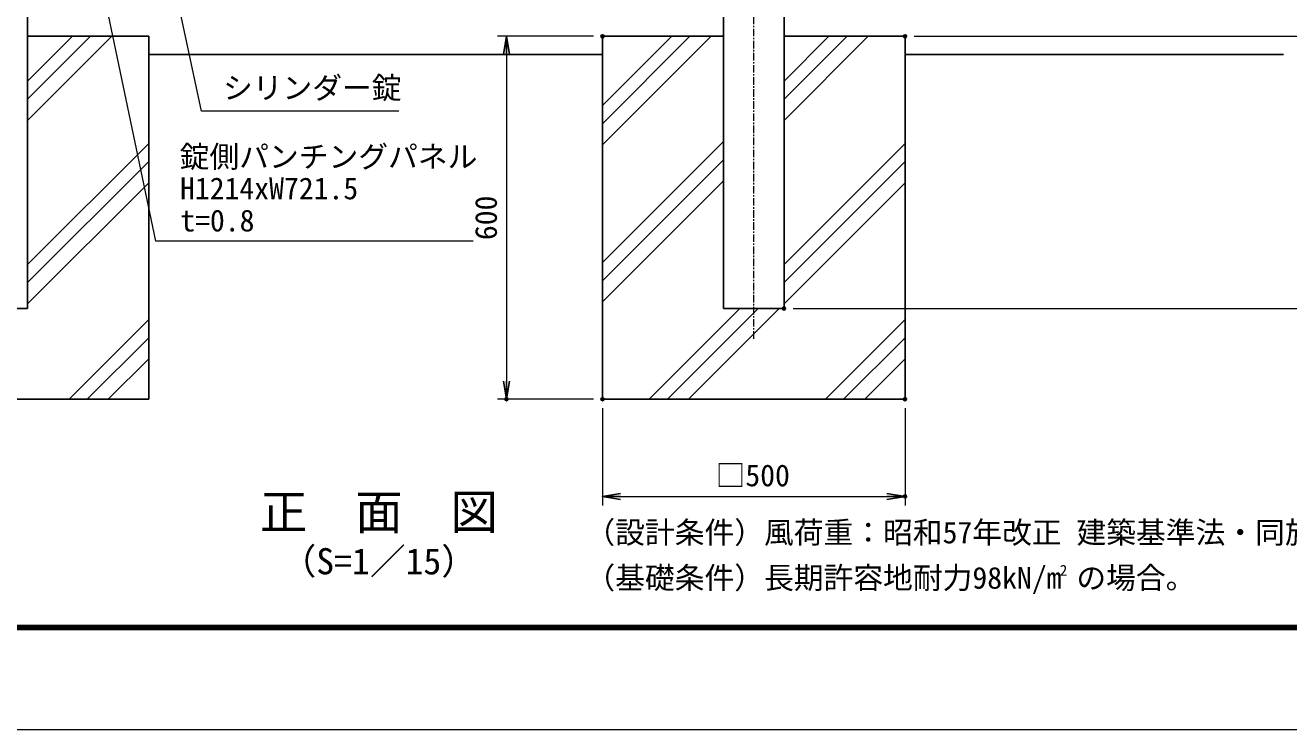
# Model space of a CAD drawing. Units: millimetres, scale not verified. Extents: x -3151 to 3149, y -2225 to 2230.
# Drawn here: x -1176 to 912, y -2225 to -1061 of the extents above; entities that cross this region are included whole.
import ezdxf
from ezdxf.enums import TextEntityAlignment as Align

# ---------------------------------------------------------------- set-up
doc = ezdxf.new("R2010")
doc.units = ezdxf.units.MM
doc.header["$LTSCALE"] = 10
doc.header["$PDMODE"] = 32
doc.header["$PDSIZE"] = 5
doc.linetypes.add('USER2', pattern=[2, 1.25, -0.25, 0.25, -0.25])
for name, color, linetype, lineweight in [('0-0_D-BMK', 2, 'USER2', 13), ('0-1_D-STR1', 1, 'Continuous', 25), ('0-2_D-BGD', 7, 'Continuous', 25), ('0-4_D-DCR-HCH', 7, 'Continuous', 13), ('0-5_D-STR-DIM', 7, 'Continuous', 13), ('0-6_0', 7, 'Continuous', 25), ('0-7_DEFPOINTS', 8, 'Continuous', 25), ('0-8_D-STR4', 7, 'Continuous', 25), ('0-A_D-TTL-TXT', 7, 'Continuous', 13), ('0-B_D-STR-TXT', 7, 'Continuous', 13), ('0-C_D-TTL', 7, 'Continuous', 13)]:
    doc.layers.add(name, color=color, linetype=linetype, lineweight=lineweight)
doc.styles.add('ＭＳ ゴシック', font='')
doc.styles.get('ＭＳ ゴシック').set_extended_font_data('MS Gothic')

# ---------------------------------------------------------------- blocks, each defined once
blk = doc.blocks.new('_OPEN')
at = {"layer": '0-6_0'}
blk.add_line((0, 0), (-10, 0), dxfattribs=at)
blk.add_lwpolyline([(-10, 1.667), (0, 0), (-10, -1.667)], dxfattribs=at)

msp = doc.modelspace()

# ---------------------------------------------------------------- linework, layer by layer
at = {"layer": '0-0_D-BMK'}
msp.add_line((28.26, -1578.95), (28.26, 830.05), dxfattribs=at)
at = {"layer": '0-1_D-STR1'}
for p, q in [((-1171.74, -1528.95), (-1171.74, 730.05)), ((-21.74, -1528.95), (-21.74, 730.05)), ((78.26, -1528.95), (78.26, 730.05)), ((-1171.74, -1528.95), (-1271.74, -1528.95)), ((78.26, -1528.95), (-21.74, -1528.95))]:
    msp.add_line(p, q, dxfattribs=at)
at = {"layer": '0-2_D-BGD'}
for p, q in [((-221.74, -1108.95), (-971.74, -1108.95)), ((903.61, -1108.95), (278.26, -1108.95))]:
    msp.add_line(p, q, dxfattribs=at)
at = {"layer": '0-4_D-DCR-HCH'}
for p, q in [((-1171.74, -1153.06), (-1097.63, -1078.95)), ((-1171.74, -1183.06), (-1067.63, -1078.95)), ((-1171.74, -1217.93), (-1032.75, -1078.95)), ((-221.74, -1258.29), (-42.39, -1078.95)), ((-221.74, -1223.41), (-77.27, -1078.95)), ((-221.74, -1193.41), (-107.27, -1078.95)), ((78.26, -1153.06), (152.37, -1078.95)), ((78.26, -1183.06), (182.37, -1078.95)), ((78.26, -1217.93), (217.25, -1078.95)), ((-1171.74, -1456.16), (-971.74, -1256.16)), ((-221.74, -1453.06), (-21.74, -1253.06)), ((78.26, -1456.16), (278.26, -1256.16)), ((-1171.74, -1486.16), (-971.74, -1286.16)), ((-221.74, -1483.06), (-21.74, -1283.06)), ((78.26, -1486.16), (278.26, -1286.16)), ((-1171.74, -1521.04), (-971.74, -1321.04)), ((-221.74, -1517.93), (-21.74, -1317.93)), ((78.26, -1521.04), (278.26, -1321.04)), ((-144.52, -1678.95), (5.48, -1528.95)), ((-114.52, -1678.95), (35.48, -1528.95)), ((-79.64, -1678.95), (70.36, -1528.95)), ((-1103.33, -1678.95), (-971.74, -1547.35)), ((146.67, -1678.95), (278.26, -1547.35)), ((-1073.33, -1678.95), (-971.74, -1577.35)), ((176.67, -1678.95), (278.26, -1577.35)), ((-1038.45, -1678.95), (-971.74, -1612.23)), ((211.55, -1678.95), (278.26, -1612.23))]:
    msp.add_line(p, q, dxfattribs=at)
at = {"layer": '0-5_D-STR-DIM'}
for p, q in [((-236.74, -1078.95), (-395.41, -1078.95)), ((293.26, -1078.95), (1158.61, -1078.95)), ((293.26, -1078.95), (1158.61, -1078.95)), ((293.26, -1078.95), (1068.61, -1078.95)), ((-380.41, -1108.95), (-380.41, -1648.95)), ((93.26, -1528.95), (1248.61, -1528.95)), ((93.26, -1528.95), (1158.61, -1528.95)), ((-236.74, -1678.95), (-395.41, -1678.95)), ((-221.74, -1693.95), (-221.74, -1854.53)), ((278.26, -1693.95), (278.26, -1854.53)), ((-191.74, -1839.53), (248.26, -1839.53))]:
    msp.add_line(p, q, dxfattribs=at)
at = {"layer": '0-7_DEFPOINTS'}
for p in [(-221.74, -1078.95), (278.26, -1078.95), (78.26, -1528.95), (-380.41, -1678.95), (-221.74, -1678.95), (-221.74, -1678.95), (278.26, -1678.95), (278.26, -1839.53)]:
    msp.add_point(p, dxfattribs=at)
at = {"layer": '0-8_D-STR4'}
for p, q in [((-971.74, -1078.95), (-1171.74, -1078.95)), ((-971.74, -1678.95), (-971.74, -1078.95)), ((-21.74, -1078.95), (-221.74, -1078.95)), ((-221.74, -1678.95), (-221.74, -1078.95)), ((278.26, -1078.95), (78.26, -1078.95)), ((278.26, -1678.95), (278.26, -1078.95)), ((-971.74, -1678.95), (-1471.74, -1678.95)), ((278.26, -1678.95), (-221.74, -1678.95))]:
    msp.add_line(p, q, dxfattribs=at)
at = {"layer": '0-B_D-STR-TXT'}
for points in [[(-558.48, -1202.84), (-884.3, -1202.84), (-1102.77, -182.47)], [(-435.3, -1417.45), (-959.66, -1417.45), (-1109.33, -703.77)]]:
    msp.add_lwpolyline(points, dxfattribs=at)
at = {"layer": '0-C_D-TTL', "color": 2}
msp.add_lwpolyline([(-3150.68, 2229.64), (3149.32, 2229.64), (3149.32, -2225.36), (-3150.68, -2225.36)], close=True, dxfattribs=at)
at = {"layer": '0-C_D-TTL'}
for points in [[(-2948.18, 2064.64), (2946.82, 2064.64), (2946.82, -2060.36), (-2948.18, -2060.36)], [(-2946.3, 2062.77), (2944.95, 2062.77), (2944.95, -2058.48), (-2946.3, -2058.48)], [(-2944.43, 2060.89), (2943.07, 2060.89), (2943.07, -2056.61), (-2944.43, -2056.61)], [(-2942.55, 2059.02), (2941.2, 2059.02), (2941.2, -2054.73), (-2942.55, -2054.73)], [(-2940.68, 2057.14), (2939.32, 2057.14), (2939.32, -2052.86), (-2940.68, -2052.86)]]:
    msp.add_lwpolyline(points, close=True, dxfattribs=at)

# ---------------------------------------------------------------- block references
at = {"layer": '0-5_D-STR-DIM', "xscale": 3, "yscale": 3}
for p, rotation in [((-380.41, -1078.95), 90), ((-380.41, -1678.95), 270), ((-221.74, -1839.53), 180)]:
    msp.add_blockref('_OPEN', p, dxfattribs=dict(at, rotation=rotation))
msp.add_blockref('_OPEN', (278.26, -1839.53), dxfattribs=at)

# ---------------------------------------------------------------- texts
at = {"layer": '0-5_D-STR-DIM', "style": 'ＭＳ ゴシック'}
msp.add_text('600', height=36.07, rotation=90, dxfattribs=at).set_placement((-385.47, -1415.89), align=Align.BOTTOM_LEFT)
msp.add_text('□500', height=36.07, dxfattribs=at).set_placement((-34.85, -1833.71), align=Align.BOTTOM_LEFT)
at = {"layer": '0-A_D-TTL-TXT', "style": 'ＭＳ ゴシック'}
for s, height, p in [('正\u3000面\u3000図', 57.7, (-787.91, -1911.57)), ('（設計条件）風荷重：昭和57年改正 建築基準法・同施行令に基づく風圧力に準拠。', 36.07, (-250.01, -1928.06)), ('（S=1／15）', 43.33, (-753.8, -1981.47)), ('（基礎条件）長期許容地耐力98kN/m の場合。', 36.07, (-250.01, -2003.06)), ('2', 18.04, (534.09, -1976.2))]:
    msp.add_text(s, height=height, dxfattribs=at).set_placement(p, align=Align.BOTTOM_LEFT)
at = {"layer": '0-B_D-STR-TXT', "style": 'ＭＳ ゴシック'}
for s, p in [('シリンダー錠', (-848.96, -1193.02)), ('錠側パンチングパネル', (-920.51, -1306.71)), ('H1214xW721.5', (-919.94, -1359.26)), ('t=0.8', (-919.56, -1412.38))]:
    msp.add_text(s, height=36.07, dxfattribs=at).set_placement(p, align=Align.BOTTOM_LEFT)

doc.saveas('drawing.dxf')
